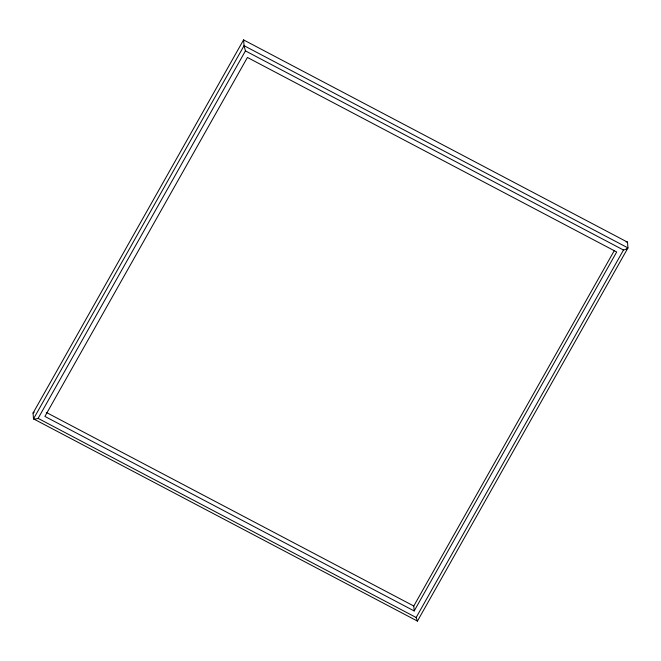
<?xml version="1.0" encoding="UTF-8"?>
<svg xmlns="http://www.w3.org/2000/svg" width="661" height="661" viewBox="0 0 661 661"><rect width="100%" height="100%" fill="white"/><g stroke="black" fill="none" stroke-linecap="round" stroke-linejoin="round"><path stroke-width="0.99" d="M626.141 241.959A5.759 1.363 -16.7 0 1 626.62 241.909L627.198 241.943A2.454 0.595 -16.8 0 1 627.487 242.149L627.95 247.908L417.405 621.15L416.149 617.514L38.115 418.372A5.809 1.396 -16.7 0 1 34.512 419.099L33.719 419.033A2.454 0.595 -16.8 0 1 33.513 418.851L33.05 413.092L243.595 39.85L243.967 40.709M38.115 418.372L245.446 50.897L244.091 45.898L243.595 39.916L627.487 242.149M414.174 610.946L616.696 251.981L247.421 57.457L44.898 416.422L414.174 610.946L413.778 606.013L614.276 250.635M416.149 617.514L623.48 250.032A5.809 1.413 -16.7 0 0 627.074 248.701M627.016 248.693L627.776 248.197A2.454 0.595 -16.8 0 0 627.95 247.908L244.058 45.683L33.513 418.851L417.405 621.084M245.446 50.897L623.48 250.032M46.32 412.447L413.778 606.013M33.05 413.092A2.454 0.595 -16.7 0 1 33.224 412.803L33.984 412.307A5.809 1.396 -16.8 0 1 34.281 412.158"/></g></svg>
